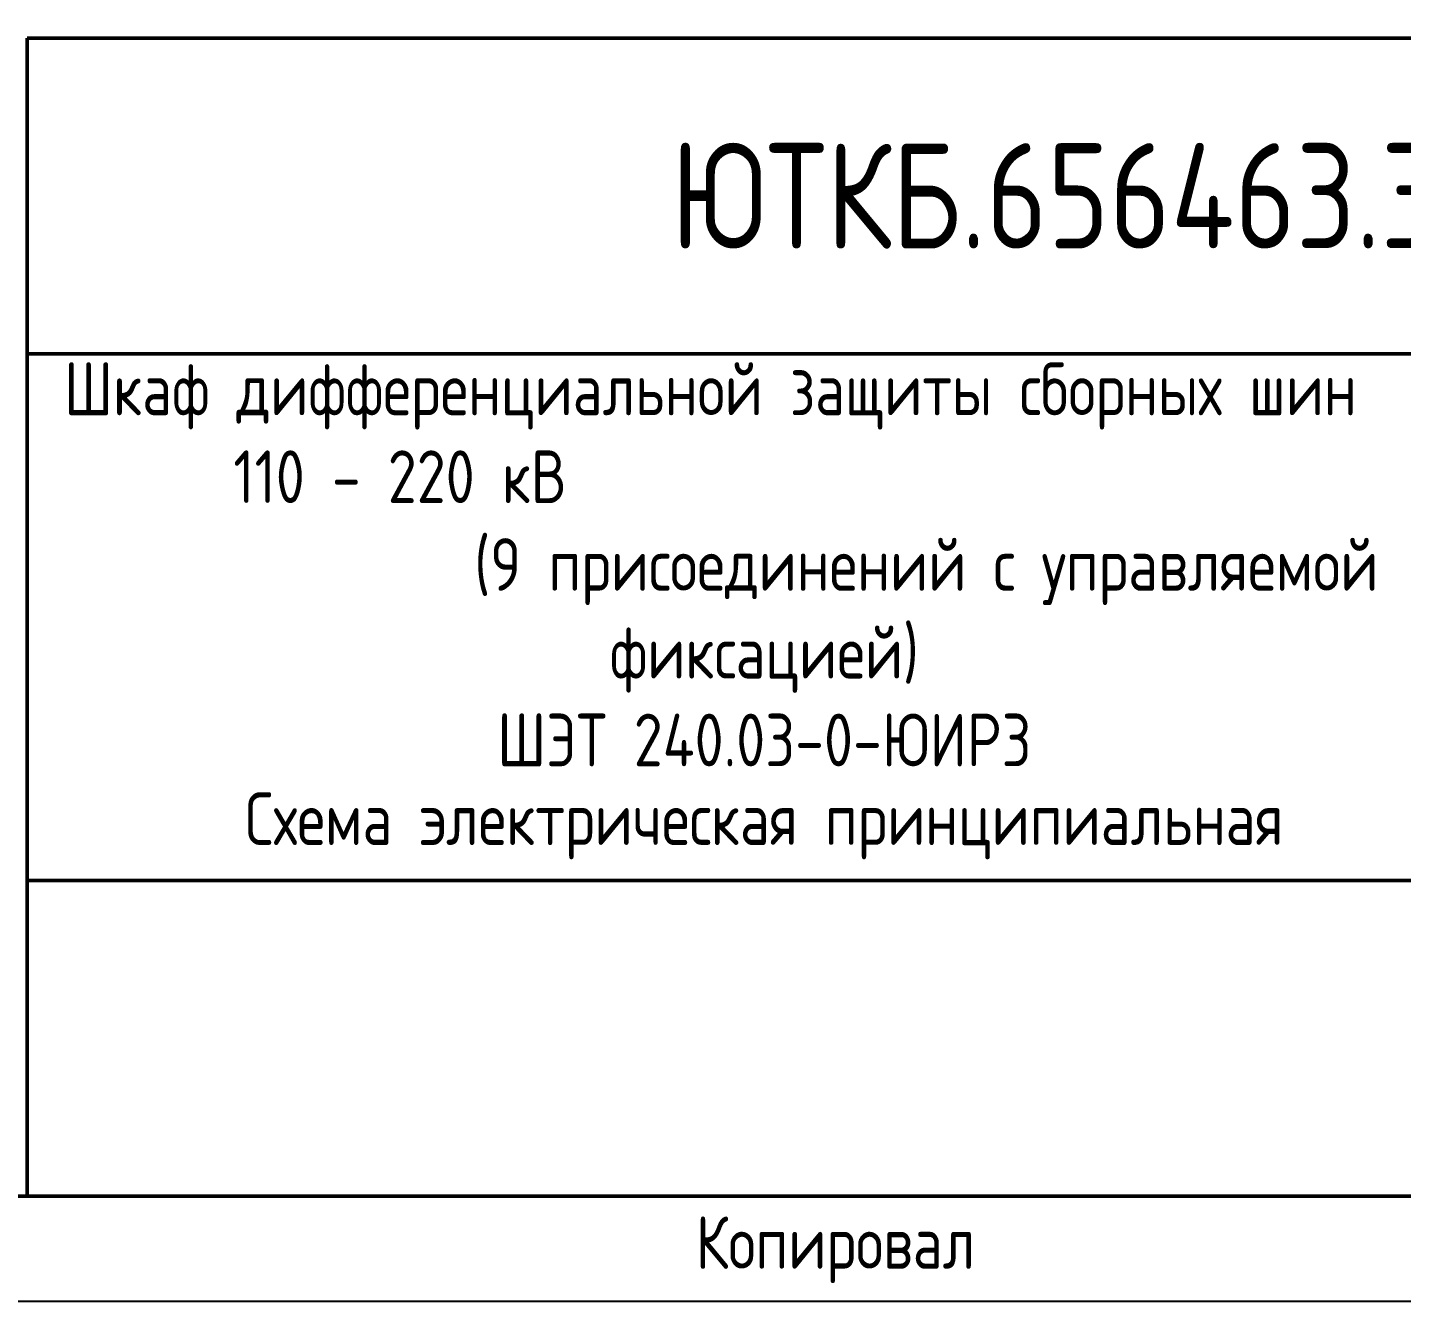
# Model space of a CAD drawing. Header units: millimetres. Extents: x -997 to 6341, y -90 to 618.
# Drawn here: x 295 to 360.3, y 0 to 60.5 of the extents above; entities that cross this region are included whole.
import ezdxf

# ---------------------------------------------------------------- set-up
doc = ezdxf.new("R2010")
doc.units = ezdxf.units.MM
doc.styles.add('Gost_type_A', font='GOST_A.TTF')

# ---------------------------------------------------------------- blocks, each defined once
blk = doc.blocks.new('Формат_А3')
blk.add_lwpolyline([(-420, 297), (0, 297), (0, 0), (-420, 0)], close=True)
at = {"lineweight": 50}
blk.add_lwpolyline([(-400, 292), (-5, 292), (-5, 5), (-400, 5)], close=True, dxfattribs=at)
blk = doc.blocks.new('Штамп большой нижний')
at = {"lineweight": 50}
for points in [[(-120, 55), (0, 55), (0, 40), (-120, 40)], [(-120, 40), (-50, 40), (-50, 15), (-120, 15)], [(-120, 15), (-50, 15), (-50, 0), (-120, 0)]]:
    blk.add_lwpolyline(points, close=True, dxfattribs=at)
at = {"insert": (-75, -2.535), "char_height": 2.5, "width": 13.12023, "attachment_point": 6, "style": 'Gost_type_A'}
blk.add_mtext('Копировал', dxfattribs=at)

msp = doc.modelspace()

# ---------------------------------------------------------------- block references
for name, p in [('Формат_А3', (420, 0)), ('Штамп большой нижний', (415, 5))]:
    msp.add_blockref(name, p)

# ---------------------------------------------------------------- texts
at = {"style": 'Gost_type_A'}
for s, insert, char_height, width, attachment_point in [('ЮТКБ.656463.300-003Э3', (355, 52.5), 5, 120, 5), ('Шкаф дифференциальной защиты сборных шин            110 - 220 кВ                                               (9 присоединений с управляемой фиксацией) \\PШЭТ 240.03-0-ЮИРЗ ', (330, 35), 2.5, 68, 5), ('Схема электрическая принципиальная', (330, 21), 2.5, 70, 8)]:
    msp.add_mtext(s, dxfattribs=dict(at, insert=insert, char_height=char_height, width=width, attachment_point=attachment_point))

doc.saveas('drawing.dxf')
